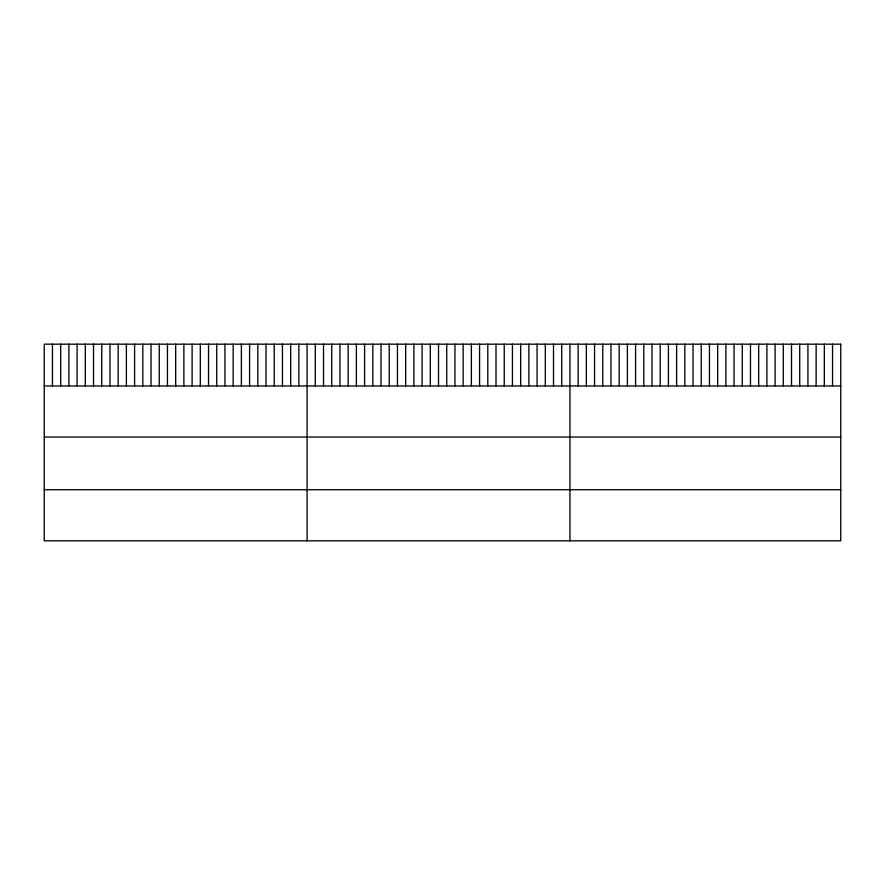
<?xml version="1.0" encoding="UTF-8"?>
<svg xmlns="http://www.w3.org/2000/svg" width="885" height="885" viewBox="0 0 885 885"><rect width="100%" height="100%" fill="white"/><g stroke="black" fill="none" stroke-linecap="round" stroke-linejoin="round"><path stroke-width="1.33" d="M44.25 385.937L840.75 385.937M44.25 437.046L840.75 437.046M44.25 489.715L840.75 489.715M832.542 344.176L832.542 385.937M824.333 344.176L824.333 385.937M816.136 344.176L816.136 385.937M807.928 344.176L807.928 385.937M799.719 344.176L799.719 385.937M791.511 344.176L791.511 385.937M783.302 344.176L783.302 385.937M775.094 344.176L775.094 385.937M766.897 344.176L766.897 385.937M758.688 344.176L758.688 385.937M750.48 344.176L750.48 385.937M742.272 344.176L742.272 385.937M734.063 344.176L734.063 385.937M725.866 344.176L725.866 385.937M717.658 344.176L717.658 385.937M709.449 344.176L709.449 385.937M701.241 344.176L701.241 385.937M693.032 344.176L693.032 385.937M684.824 344.176L684.824 385.937M676.627 344.176L676.627 385.937M668.418 344.176L668.418 385.937M660.21 344.176L660.21 385.937M652.002 344.176L652.002 385.937M643.793 344.176L643.793 385.937M635.596 344.176L635.596 385.937M627.388 344.176L627.388 385.937M619.179 344.176L619.179 385.937M610.971 344.176L610.971 385.937M602.762 344.176L602.762 385.937M594.554 344.176L594.554 385.937M586.357 344.176L586.357 385.937M578.148 344.176L578.148 385.937M569.94 344.176L569.94 540.823M561.721 344.176L561.721 385.937M553.512 344.176L553.512 385.937M545.293 344.176L545.293 385.937M537.084 344.176L537.084 385.937M528.865 344.176L528.865 385.937M520.657 344.176L520.657 385.937M512.437 344.176L512.437 385.937M504.229 344.176L504.229 385.937M496.009 344.176L496.009 385.937M487.801 344.176L487.801 385.937M479.581 344.176L479.581 385.937M471.373 344.176L471.373 385.937M463.154 344.176L463.154 385.937M454.945 344.176L454.945 385.937M446.726 344.176L446.726 385.937M438.517 344.176L438.517 385.937M430.298 344.176L430.298 385.937M422.09 344.176L422.09 385.937M413.87 344.176L413.87 385.937M405.662 344.176L405.662 385.937M397.442 344.176L397.442 385.937M389.234 344.176L389.234 385.937M381.015 344.176L381.015 385.937M372.806 344.176L372.806 385.937M364.587 344.176L364.587 385.937M356.378 344.176L356.378 385.937M348.159 344.176L348.159 385.937M339.951 344.176L339.951 385.937M331.731 344.176L331.731 385.937M323.523 344.176L323.523 385.937M315.303 344.176L315.303 385.937M307.095 344.176L307.095 540.823M298.876 344.176L298.876 385.937M290.667 344.176L290.667 385.937M282.448 344.176L282.448 385.937M274.239 344.176L274.239 385.937M266.02 344.176L266.02 385.937M257.812 344.176L257.812 385.937M249.592 344.176L249.592 385.937M241.384 344.176L241.384 385.937M233.164 344.176L233.164 385.937M224.956 344.176L224.956 385.937M216.736 344.176L216.736 385.937M208.528 344.176L208.528 385.937M200.309 344.176L200.309 385.937M192.1 344.176L192.1 385.937M183.881 344.176L183.881 385.937M175.673 344.176L175.673 385.937M167.453 344.176L167.453 385.937M159.245 344.176L159.245 385.937M151.025 344.176L151.025 385.937M142.817 344.176L142.817 385.937M134.597 344.176L134.597 385.937M126.389 344.176L126.389 385.937M118.17 344.176L118.17 385.937M109.961 344.176L109.961 385.937M101.742 344.176L101.742 385.937M93.533 344.176L93.533 385.937M85.314 344.176L85.314 385.937M77.106 344.176L77.106 385.937M68.886 344.176L68.886 385.937M60.678 344.176L60.678 385.937M52.458 344.176L52.458 385.937M840.75 344.176L44.25 344.176L44.25 540.823L840.75 540.823L840.75 344.176"/></g></svg>
